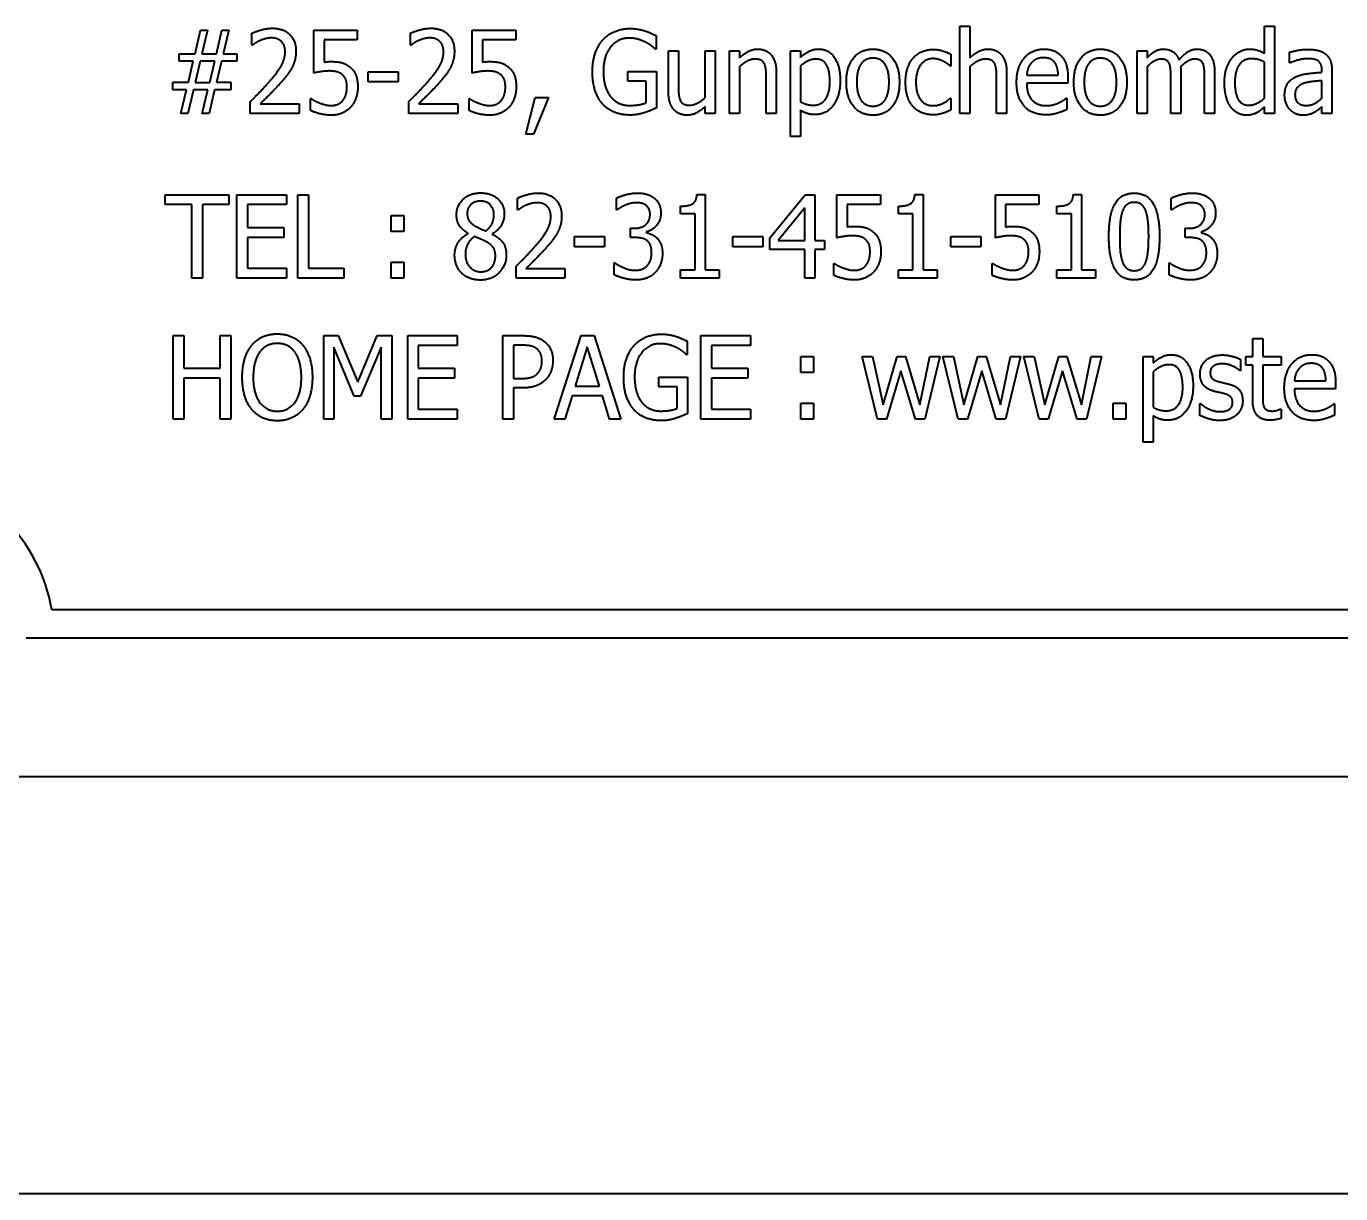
# Model space of a CAD drawing. Header units: millimetres. Extents: x 9486 to 14955, y -5687 to 1872.
# Drawn here: x 12510.2 to 12557.49, y -4830.32 to -4788.32 of the extents above; entities that cross this region are included whole.
import ezdxf

# ---------------------------------------------------------------- set-up
doc = ezdxf.new("R2010")
doc.units = ezdxf.units.MM
doc.layers.add('가시적인 것(ISO)', color=3, linetype='Continuous', lineweight=40)

# ---------------------------------------------------------------- blocks, each defined once
blk = doc.blocks.new('A$C74B527A4')
at = {"layer": '가시적인 것(ISO)'}
for p, q in [((-63.925, -514.692), (-63.726, -513.841)), ((-63.726, -513.841), (-63.478, -513.841)), ((-63.478, -513.841), (-63.68, -514.692)), ((-63.16, -514.692), (-62.96, -513.841)), ((-62.96, -513.841), (-62.712, -513.841)), ((-62.712, -513.841), (-62.912, -514.692)), ((-61.881, -514.386), (-61.881, -513.958)), ((-59.654, -515.388), (-59.654, -513.841)), ((-59.654, -513.841), (-58.091, -513.841)), ((-58.091, -513.841), (-58.091, -514.194)), ((-56.18, -514.386), (-56.18, -513.958)), ((-53.953, -515.388), (-53.953, -513.841)), ((-53.953, -513.841), (-52.39, -513.841)), ((-52.39, -513.841), (-52.39, -514.194)), ((-47.34, -514.046), (-47.34, -514.527)), ((-36.408, -513.708), (-36.048, -513.708)), ((-36.408, -516.841), (-36.408, -513.708)), ((-36.048, -513.708), (-36.048, -514.841)), ((-25.455, -514.68), (-25.455, -513.708)), ((-25.455, -513.708), (-25.096, -513.708)), ((-25.096, -513.708), (-25.096, -516.841)), ((-61.859, -514.386), (-61.881, -514.386)), ((-58.091, -514.194), (-59.287, -514.194)), ((-59.287, -514.194), (-59.287, -514.994)), ((-56.158, -514.386), (-56.18, -514.386)), ((-52.39, -514.194), (-53.586, -514.194)), ((-53.586, -514.194), (-53.586, -514.994)), ((-64.504, -514.965), (-64.504, -514.692)), ((-64.504, -514.692), (-63.925, -514.692)), ((-63.994, -514.965), (-64.504, -514.965)), ((-64.169, -515.721), (-63.994, -514.965)), ((-63.748, -514.96), (-63.928, -515.726)), ((-63.22, -514.96), (-63.748, -514.96)), ((-63.68, -514.692), (-63.16, -514.692)), ((-63.4, -515.726), (-63.22, -514.96)), ((-62.98, -514.965), (-63.155, -515.721)), ((-62.421, -514.965), (-62.98, -514.965)), ((-62.912, -514.692), (-62.421, -514.692)), ((-62.421, -514.692), (-62.421, -514.965)), ((-47.34, -514.527), (-47.372, -514.527)), ((-46.895, -516.051), (-46.895, -514.59)), ((-46.895, -514.59), (-46.536, -514.59)), ((-46.536, -514.59), (-46.536, -515.874)), ((-45.575, -516.273), (-45.575, -514.59)), ((-45.575, -514.59), (-45.216, -514.59)), ((-45.216, -514.59), (-45.216, -516.841)), ((-44.695, -514.59), (-44.335, -514.59)), ((-44.695, -516.841), (-44.695, -514.59)), ((-44.335, -514.59), (-44.335, -514.841)), ((-42.51, -517.67), (-42.51, -514.59)), ((-42.51, -514.59), (-42.15, -514.59)), ((-42.15, -514.59), (-42.15, -514.826)), ((-36.736, -514.712), (-36.736, -515.137)), ((-30.033, -516.841), (-30.033, -514.59)), ((-30.033, -514.59), (-29.673, -514.59)), ((-29.673, -514.59), (-29.673, -514.838)), ((-25.455, -516.294), (-25.455, -514.994)), ((-24.551, -515.025), (-24.551, -514.639)), ((-57.697, -515.711), (-57.697, -515.346)), ((-57.697, -515.346), (-56.618, -515.346)), ((-56.618, -515.346), (-56.618, -515.711)), ((-48.361, -515.682), (-48.361, -515.332)), ((-48.361, -515.332), (-47.328, -515.332)), ((-47.328, -515.332), (-47.328, -516.642)), ((-44.335, -515.159), (-44.335, -516.841)), ((-43.015, -515.38), (-43.015, -516.841)), ((-42.15, -515.142), (-42.15, -516.421)), ((-36.736, -515.137), (-36.758, -515.137)), ((-36.048, -515.159), (-36.048, -516.841)), ((-34.728, -515.38), (-34.728, -516.841)), ((-34.006, -515.465), (-32.873, -515.465)), ((-29.673, -515.159), (-29.673, -516.841)), ((-28.46, -515.358), (-28.46, -516.841)), ((-27.247, -515.358), (-27.247, -516.841)), ((-24.529, -515.025), (-24.551, -515.025)), ((-23.384, -515.361), (-23.384, -515.288)), ((-23.024, -515.303), (-23.024, -516.841)), ((-64.728, -515.993), (-64.728, -515.721)), ((-64.728, -515.721), (-64.169, -515.721)), ((-63.928, -515.726), (-63.4, -515.726)), ((-63.155, -515.721), (-62.644, -515.721)), ((-62.644, -515.721), (-62.644, -515.993)), ((-56.618, -515.711), (-57.697, -515.711)), ((-47.703, -515.682), (-48.361, -515.682)), ((-47.703, -516.457), (-47.703, -515.682)), ((-43.375, -516.841), (-43.375, -515.558)), ((-35.088, -516.841), (-35.088, -515.558)), ((-32.523, -515.755), (-34.006, -515.755)), ((-32.523, -515.548), (-32.523, -515.755)), ((-28.82, -516.841), (-28.82, -515.538)), ((-27.607, -516.841), (-27.607, -515.538)), ((-23.384, -516.287), (-23.384, -515.662)), ((-64.237, -515.993), (-64.728, -515.993)), ((-64.436, -516.841), (-64.237, -515.993)), ((-63.989, -515.993), (-64.188, -516.841)), ((-63.468, -515.993), (-63.989, -515.993)), ((-63.67, -516.841), (-63.468, -515.993)), ((-63.223, -515.993), (-63.422, -516.841)), ((-62.644, -515.993), (-63.223, -515.993)), ((-59.771, -516.734), (-59.771, -516.309)), ((-59.771, -516.309), (-59.744, -516.309)), ((-54.07, -516.734), (-54.07, -516.309)), ((-54.07, -516.309), (-54.043, -516.309)), ((-52.028, -517.588), (-51.692, -516.268)), ((-51.213, -516.268), (-51.748, -517.588)), ((-51.692, -516.268), (-51.213, -516.268)), ((-36.758, -516.29), (-36.736, -516.29)), ((-36.736, -516.29), (-36.736, -516.715)), ((-32.586, -516.29), (-32.564, -516.29)), ((-32.564, -516.29), (-32.564, -516.703)), ((-64.188, -516.841), (-64.436, -516.841)), ((-63.422, -516.841), (-63.67, -516.841)), ((-61.939, -516.841), (-61.939, -516.416)), ((-60.179, -516.841), (-61.939, -516.841)), ((-61.582, -516.494), (-60.179, -516.494)), ((-60.179, -516.494), (-60.179, -516.841)), ((-56.238, -516.841), (-56.238, -516.416)), ((-54.478, -516.841), (-56.238, -516.841)), ((-55.881, -516.494), (-54.478, -516.494)), ((-54.478, -516.494), (-54.478, -516.841)), ((-45.575, -516.841), (-45.575, -516.593)), ((-45.216, -516.841), (-45.575, -516.841)), ((-44.335, -516.841), (-44.695, -516.841)), ((-43.015, -516.841), (-43.375, -516.841)), ((-42.15, -516.727), (-42.15, -517.67)), ((-36.048, -516.841), (-36.408, -516.841)), ((-34.728, -516.841), (-35.088, -516.841)), ((-29.673, -516.841), (-30.033, -516.841)), ((-28.46, -516.841), (-28.82, -516.841)), ((-27.247, -516.841), (-27.607, -516.841)), ((-25.455, -516.841), (-25.455, -516.613)), ((-25.096, -516.841), (-25.455, -516.841)), ((-23.384, -516.841), (-23.384, -516.603)), ((-23.024, -516.841), (-23.384, -516.841)), ((-51.748, -517.588), (-52.028, -517.588)), ((-42.15, -517.67), (-42.51, -517.67)), ((-65.002, -520.123), (-65.002, -519.768)), ((-65.002, -519.768), (-62.707, -519.768)), ((-64.045, -520.123), (-65.002, -520.123)), ((-64.045, -522.768), (-64.045, -520.123)), ((-63.665, -520.123), (-63.665, -522.768)), ((-62.707, -520.123), (-63.665, -520.123)), ((-62.707, -519.768), (-62.707, -520.123)), ((-62.423, -522.768), (-62.423, -519.768)), ((-62.423, -519.768), (-60.641, -519.768)), ((-60.641, -520.123), (-62.044, -520.123)), ((-62.044, -520.123), (-62.044, -520.945)), ((-60.641, -519.768), (-60.641, -520.123)), ((-60.225, -522.768), (-60.225, -519.768)), ((-60.225, -519.768), (-59.846, -519.768)), ((-59.846, -519.768), (-59.846, -522.413)), ((-52.322, -520.313), (-52.322, -519.885)), ((-48.765, -520.315), (-48.765, -519.89)), ((-46.458, -520.451), (-46.458, -520.176)), ((-45.87, -519.758), (-45.573, -519.758)), ((-45.573, -519.758), (-45.573, -522.462)), ((-43.251, -521.314), (-41.977, -519.768)), ((-41.977, -519.768), (-41.625, -519.768)), ((-41.625, -519.768), (-41.625, -521.414)), ((-40.832, -521.314), (-40.832, -519.768)), ((-40.832, -519.768), (-39.269, -519.768)), ((-39.269, -520.121), (-40.465, -520.121)), ((-40.465, -520.121), (-40.465, -520.92)), ((-39.269, -519.768), (-39.269, -520.121)), ((-38.618, -520.451), (-38.618, -520.176)), ((-38.029, -519.758), (-37.733, -519.758)), ((-37.733, -519.758), (-37.733, -522.462)), ((-35.131, -521.314), (-35.131, -519.768)), ((-35.131, -519.768), (-33.568, -519.768)), ((-33.568, -520.121), (-34.764, -520.121)), ((-34.764, -520.121), (-34.764, -520.92)), ((-33.568, -519.768), (-33.568, -520.121)), ((-32.917, -520.451), (-32.917, -520.176)), ((-32.328, -519.758), (-32.032, -519.758)), ((-32.032, -519.758), (-32.032, -522.462)), ((-28.806, -520.315), (-28.806, -519.89)), ((-56.875, -521.091), (-56.875, -520.517)), ((-56.875, -520.517), (-56.418, -520.517)), ((-56.418, -520.517), (-56.418, -521.091)), ((-52.3, -520.313), (-52.322, -520.313)), ((-48.743, -520.315), (-48.765, -520.315)), ((-45.94, -520.451), (-46.458, -520.451)), ((-45.94, -522.462), (-45.94, -520.451)), ((-41.992, -520.242), (-42.952, -521.414)), ((-41.992, -521.414), (-41.992, -520.242)), ((-38.1, -520.451), (-38.618, -520.451)), ((-38.1, -522.462), (-38.1, -520.451)), ((-32.399, -520.451), (-32.917, -520.451)), ((-32.399, -522.462), (-32.399, -520.451)), ((-28.784, -520.315), (-28.806, -520.315)), ((-62.044, -520.945), (-60.736, -520.945)), ((-60.736, -520.945), (-60.736, -521.3)), ((-56.418, -521.091), (-56.875, -521.091)), ((-48.262, -521.307), (-48.262, -520.974)), ((-48.262, -520.974), (-48.135, -520.974)), ((-47.693, -521.1), (-47.693, -521.129)), ((-28.302, -521.307), (-28.302, -520.974)), ((-28.302, -520.974), (-28.176, -520.974)), ((-27.733, -521.1), (-27.733, -521.129)), ((-60.736, -521.3), (-62.044, -521.3)), ((-62.044, -521.3), (-62.044, -522.413)), ((-54.106, -521.166), (-54.106, -521.154)), ((-53.236, -521.171), (-53.236, -521.183)), ((-50.277, -521.638), (-50.277, -521.273)), ((-50.277, -521.273), (-49.198, -521.273)), ((-49.198, -521.273), (-49.198, -521.638)), ((-48.099, -521.307), (-48.262, -521.307)), ((-44.576, -521.638), (-44.576, -521.273)), ((-44.576, -521.273), (-43.497, -521.273)), ((-43.497, -521.273), (-43.497, -521.638)), ((-43.251, -521.737), (-43.251, -521.314)), ((-42.952, -521.414), (-41.992, -521.414)), ((-41.625, -521.414), (-41.287, -521.414)), ((-41.287, -521.414), (-41.287, -521.737)), ((-36.736, -521.638), (-36.736, -521.273)), ((-36.736, -521.273), (-35.656, -521.273)), ((-35.656, -521.273), (-35.656, -521.638)), ((-28.139, -521.307), (-28.302, -521.307)), ((-49.198, -521.638), (-50.277, -521.638)), ((-43.497, -521.638), (-44.576, -521.638)), ((-41.992, -521.737), (-43.251, -521.737)), ((-41.992, -522.768), (-41.992, -521.737)), ((-41.287, -521.737), (-41.625, -521.737)), ((-41.625, -521.737), (-41.625, -522.768)), ((-35.656, -521.638), (-36.736, -521.638)), ((-62.044, -522.413), (-60.641, -522.413)), ((-60.641, -522.413), (-60.641, -522.768)), ((-59.846, -522.413), (-58.575, -522.413)), ((-58.575, -522.413), (-58.575, -522.768)), ((-56.875, -522.768), (-56.875, -522.194)), ((-56.875, -522.194), (-56.418, -522.194)), ((-56.418, -522.194), (-56.418, -522.768)), ((-52.38, -522.768), (-52.38, -522.343)), ((-52.023, -522.42), (-50.62, -522.42)), ((-50.62, -522.42), (-50.62, -522.768)), ((-48.843, -522.221), (-48.816, -522.221)), ((-48.843, -522.647), (-48.843, -522.221)), ((-46.458, -522.768), (-46.458, -522.462)), ((-46.458, -522.462), (-45.94, -522.462)), ((-45.573, -522.462), (-45.067, -522.462)), ((-45.067, -522.462), (-45.067, -522.768)), ((-40.949, -522.661), (-40.949, -522.236)), ((-40.949, -522.236), (-40.922, -522.236)), ((-38.618, -522.768), (-38.618, -522.462)), ((-38.618, -522.462), (-38.1, -522.462)), ((-37.733, -522.462), (-37.227, -522.462)), ((-37.227, -522.462), (-37.227, -522.768)), ((-35.248, -522.661), (-35.248, -522.236)), ((-35.248, -522.236), (-35.221, -522.236)), ((-32.917, -522.768), (-32.917, -522.462)), ((-32.917, -522.462), (-32.399, -522.462)), ((-32.032, -522.462), (-31.526, -522.462)), ((-31.526, -522.462), (-31.526, -522.768)), ((-28.883, -522.221), (-28.857, -522.221)), ((-28.883, -522.647), (-28.883, -522.221)), ((-63.665, -522.768), (-64.045, -522.768)), ((-60.641, -522.768), (-62.423, -522.768)), ((-58.575, -522.768), (-60.225, -522.768)), ((-56.418, -522.768), (-56.875, -522.768)), ((-50.62, -522.768), (-52.38, -522.768)), ((-45.067, -522.768), (-46.458, -522.768)), ((-41.625, -522.768), (-41.992, -522.768)), ((-37.227, -522.768), (-38.618, -522.768)), ((-31.526, -522.768), (-32.917, -522.768)), ((-64.711, -527.834), (-64.711, -524.834)), ((-64.711, -524.834), (-64.331, -524.834)), ((-64.331, -524.834), (-64.331, -526.01)), ((-63.021, -526.01), (-63.021, -524.834)), ((-63.021, -524.834), (-62.642, -524.834)), ((-62.642, -524.834), (-62.642, -527.834)), ((-59.294, -527.834), (-59.294, -524.834)), ((-59.294, -524.834), (-58.776, -524.834)), ((-58.776, -524.834), (-58.066, -526.504)), ((-58.066, -526.504), (-57.381, -524.834)), ((-57.381, -524.834), (-56.853, -524.834)), ((-56.853, -524.834), (-56.853, -527.834)), ((-56.275, -527.834), (-56.275, -524.834)), ((-56.275, -524.834), (-54.493, -524.834)), ((-54.493, -524.834), (-54.493, -525.189)), ((-52.852, -527.834), (-52.852, -524.834)), ((-52.852, -524.834), (-52.137, -524.834)), ((-51.002, -527.834), (-50.041, -524.834)), ((-50.041, -524.834), (-49.572, -524.834)), ((-49.572, -524.834), (-48.612, -527.834)), ((-45.729, -527.834), (-45.729, -524.834)), ((-45.729, -524.834), (-43.947, -524.834)), ((-43.947, -524.834), (-43.947, -525.189)), ((-58.203, -527.007), (-58.939, -525.249)), ((-58.939, -525.249), (-58.939, -527.834)), ((-57.233, -525.249), (-57.974, -527.007)), ((-57.233, -527.834), (-57.233, -525.249)), ((-54.493, -525.189), (-55.895, -525.189)), ((-55.895, -525.189), (-55.895, -526.01)), ((-52.159, -525.179), (-52.472, -525.179)), ((-52.472, -525.179), (-52.472, -526.375)), ((-49.818, -525.242), (-50.255, -526.655)), ((-49.378, -526.655), (-49.818, -525.242)), ((-46.217, -525.038), (-46.217, -525.519)), ((-43.947, -525.189), (-45.349, -525.189)), ((-45.349, -525.189), (-45.349, -526.01)), ((-25.876, -525.582), (-25.876, -524.936)), ((-25.876, -524.936), (-25.516, -524.936)), ((-25.516, -524.936), (-25.516, -525.582)), ((-46.217, -525.519), (-46.249, -525.519)), ((-42.13, -526.156), (-42.13, -525.582)), ((-42.13, -525.582), (-41.673, -525.582)), ((-41.673, -525.582), (-41.673, -526.156)), ((-39.378, -527.834), (-39.925, -525.582)), ((-39.925, -525.582), (-39.551, -525.582)), ((-39.551, -525.582), (-39.174, -527.326)), ((-39.174, -527.326), (-38.669, -525.582)), ((-38.669, -525.582), (-38.372, -525.582)), ((-38.372, -525.582), (-37.852, -527.326)), ((-37.852, -527.326), (-37.497, -525.582)), ((-37.135, -525.582), (-37.677, -527.834)), ((-37.497, -525.582), (-37.135, -525.582)), ((-36.471, -527.834), (-37.018, -525.582)), ((-37.018, -525.582), (-36.643, -525.582)), ((-36.643, -525.582), (-36.267, -527.326)), ((-36.267, -527.326), (-35.761, -525.582)), ((-35.761, -525.582), (-35.464, -525.582)), ((-35.464, -525.582), (-34.944, -527.326)), ((-34.944, -527.326), (-34.589, -525.582)), ((-34.227, -525.582), (-34.769, -527.834)), ((-34.589, -525.582), (-34.227, -525.582)), ((-33.563, -527.834), (-34.11, -525.582)), ((-34.11, -525.582), (-33.736, -525.582)), ((-33.736, -525.582), (-33.359, -527.326)), ((-33.359, -527.326), (-32.853, -525.582)), ((-32.853, -525.582), (-32.557, -525.582)), ((-32.557, -525.582), (-32.036, -527.326)), ((-32.036, -527.326), (-31.682, -525.582)), ((-31.319, -525.582), (-31.861, -527.834)), ((-31.682, -525.582), (-31.319, -525.582)), ((-29.814, -525.582), (-29.455, -525.582)), ((-29.814, -528.663), (-29.814, -525.582)), ((-29.455, -525.582), (-29.455, -525.818)), ((-26.314, -525.692), (-26.314, -526.098)), ((-26.119, -525.896), (-26.119, -525.582)), ((-26.119, -525.582), (-25.876, -525.582)), ((-25.516, -525.582), (-24.855, -525.582)), ((-24.855, -525.582), (-24.855, -525.896)), ((-64.331, -526.01), (-63.021, -526.01)), ((-55.895, -526.01), (-54.588, -526.01)), ((-54.588, -526.01), (-54.588, -526.365)), ((-47.238, -526.674), (-47.238, -526.324)), ((-47.238, -526.324), (-46.205, -526.324)), ((-46.205, -526.324), (-46.205, -527.634)), ((-45.349, -526.01), (-44.041, -526.01)), ((-44.041, -526.01), (-44.041, -526.365)), ((-41.673, -526.156), (-42.13, -526.156)), ((-38.53, -526.098), (-39.048, -527.834)), ((-38.007, -527.834), (-38.53, -526.098)), ((-35.622, -526.098), (-36.14, -527.834)), ((-35.1, -527.834), (-35.622, -526.098)), ((-32.715, -526.098), (-33.233, -527.834)), ((-32.192, -527.834), (-32.715, -526.098)), ((-29.455, -526.134), (-29.455, -527.413)), ((-26.314, -526.098), (-26.333, -526.098)), ((-25.876, -525.896), (-26.119, -525.896)), ((-25.876, -527.143), (-25.876, -525.896)), ((-25.516, -525.896), (-25.516, -526.968)), ((-24.855, -525.896), (-25.516, -525.896)), ((-63.021, -526.365), (-64.331, -526.365)), ((-64.331, -526.365), (-64.331, -527.834)), ((-63.021, -527.834), (-63.021, -526.365)), ((-55.895, -526.365), (-55.895, -527.479)), ((-54.588, -526.365), (-55.895, -526.365)), ((-52.472, -526.375), (-52.215, -526.375)), ((-52.152, -526.715), (-52.472, -526.715)), ((-52.472, -526.715), (-52.472, -527.834)), ((-50.255, -526.655), (-49.378, -526.655)), ((-46.579, -526.674), (-47.238, -526.674)), ((-46.579, -527.45), (-46.579, -526.674)), ((-45.349, -526.365), (-45.349, -527.479)), ((-44.041, -526.365), (-45.349, -526.365)), ((-24.374, -526.458), (-23.241, -526.458)), ((-22.891, -526.747), (-24.374, -526.747)), ((-22.891, -526.54), (-22.891, -526.747)), ((-57.974, -527.007), (-58.203, -527.007)), ((-50.36, -526.995), (-50.618, -527.834)), ((-49.271, -526.995), (-50.36, -526.995)), ((-49.013, -527.834), (-49.271, -526.995)), ((-42.13, -527.834), (-42.13, -527.26)), ((-42.13, -527.26), (-41.673, -527.26)), ((-41.673, -527.26), (-41.673, -527.834)), ((-30.896, -527.834), (-30.896, -527.26)), ((-30.896, -527.26), (-30.439, -527.26)), ((-30.439, -527.26), (-30.439, -527.834)), ((-27.78, -527.698), (-27.78, -527.272)), ((-27.78, -527.272), (-27.76, -527.272)), ((-22.954, -527.282), (-22.932, -527.282)), ((-22.932, -527.282), (-22.932, -527.695)), ((-55.895, -527.479), (-54.493, -527.479)), ((-54.493, -527.479), (-54.493, -527.834)), ((-45.349, -527.479), (-43.947, -527.479)), ((-43.947, -527.479), (-43.947, -527.834)), ((-29.455, -527.719), (-29.455, -528.663)), ((-24.877, -527.474), (-24.855, -527.474)), ((-24.855, -527.474), (-24.855, -527.814)), ((-64.331, -527.834), (-64.711, -527.834)), ((-62.642, -527.834), (-63.021, -527.834)), ((-58.939, -527.834), (-59.294, -527.834)), ((-56.853, -527.834), (-57.233, -527.834)), ((-54.493, -527.834), (-56.275, -527.834)), ((-52.472, -527.834), (-52.852, -527.834)), ((-50.618, -527.834), (-51.002, -527.834)), ((-48.612, -527.834), (-49.013, -527.834)), ((-43.947, -527.834), (-45.729, -527.834)), ((-41.673, -527.834), (-42.13, -527.834)), ((-39.048, -527.834), (-39.378, -527.834)), ((-37.677, -527.834), (-38.007, -527.834)), ((-36.14, -527.834), (-36.471, -527.834)), ((-34.769, -527.834), (-35.1, -527.834)), ((-33.233, -527.834), (-33.563, -527.834)), ((-31.861, -527.834), (-32.192, -527.834)), ((-30.439, -527.834), (-30.896, -527.834)), ((-29.455, -528.663), (-29.814, -528.663)), ((69.084, -534.7), (-69.084, -534.7)), ((-70, -535.7), (70, -535.7)), ((80, -540.7), (-80, -540.7)), ((200, -555.7), (-200, -555.7))]:
    blk.add_line(p, q, dxfattribs=at)
blk.add_arc((-75, -535.7), 6, 9.5941, 80.4059, dxfattribs=at)
for points in [[(-61.881, -513.958), (-61.762, -513.897), (-61.339, -513.778), (-61.149, -513.778)], [(-61.149, -513.778), (-60.75, -513.778), (-60.298, -514.223), (-60.298, -514.602)], [(-56.18, -513.958), (-56.061, -513.897), (-55.638, -513.778), (-55.448, -513.778)], [(-55.448, -513.778), (-55.049, -513.778), (-54.597, -514.223), (-54.597, -514.602)], [(-49.259, -514.199), (-49.083, -514.002), (-48.575, -513.788), (-48.271, -513.788)], [(-48.271, -513.788), (-48.128, -513.788), (-47.865, -513.832), (-47.744, -513.871)], [(-47.744, -513.871), (-47.649, -513.9), (-47.413, -514.007), (-47.34, -514.046)], [(-61.584, -514.221), (-61.665, -514.255), (-61.813, -514.352), (-61.859, -514.386)], [(-61.176, -514.126), (-61.278, -514.126), (-61.487, -514.179), (-61.584, -514.221)], [(-60.828, -514.247), (-60.894, -514.187), (-61.071, -514.126), (-61.176, -514.126)], [(-60.687, -514.624), (-60.687, -514.498), (-60.763, -514.308), (-60.828, -514.247)], [(-55.883, -514.221), (-55.964, -514.255), (-56.112, -514.352), (-56.158, -514.386)], [(-55.475, -514.126), (-55.577, -514.126), (-55.786, -514.179), (-55.883, -514.221)], [(-55.127, -514.247), (-55.193, -514.187), (-55.37, -514.126), (-55.475, -514.126)], [(-54.986, -514.624), (-54.986, -514.498), (-55.062, -514.308), (-55.127, -514.247)], [(-49.63, -515.339), (-49.63, -514.977), (-49.438, -514.403), (-49.259, -514.199)], [(-48.318, -514.133), (-48.729, -514.133), (-49.237, -514.785), (-49.237, -515.327)], [(-47.732, -514.274), (-47.848, -514.213), (-48.145, -514.133), (-48.318, -514.133)], [(-47.372, -514.527), (-47.442, -514.461), (-47.596, -514.342), (-47.732, -514.274)], [(-61.251, -515.694), (-60.925, -515.317), (-60.687, -514.865), (-60.687, -514.624)], [(-60.298, -514.602), (-60.298, -514.78), (-60.376, -515.076), (-60.447, -515.203)], [(-59.287, -514.994), (-59.219, -514.984), (-59.083, -514.977), (-59.029, -514.977)], [(-59.029, -514.977), (-58.81, -514.977), (-58.506, -515.052), (-58.368, -515.164)], [(-55.55, -515.694), (-55.224, -515.317), (-54.986, -514.865), (-54.986, -514.624)], [(-54.597, -514.602), (-54.597, -514.78), (-54.675, -515.076), (-54.746, -515.203)], [(-53.586, -514.994), (-53.518, -514.984), (-53.382, -514.977), (-53.328, -514.977)], [(-53.328, -514.977), (-53.109, -514.977), (-52.806, -515.052), (-52.667, -515.164)], [(-44.335, -514.841), (-44.175, -514.687), (-43.861, -514.527), (-43.686, -514.527)], [(-43.781, -514.887), (-43.915, -514.887), (-44.199, -515.038), (-44.335, -515.159)], [(-43.443, -515.055), (-43.487, -514.969), (-43.645, -514.887), (-43.781, -514.887)], [(-43.686, -514.527), (-43.37, -514.527), (-43.015, -514.965), (-43.015, -515.38)], [(-42.15, -514.826), (-42.016, -514.697), (-41.688, -514.527), (-41.496, -514.527)], [(-41.583, -514.887), (-41.737, -514.887), (-42.021, -515.03), (-42.15, -515.142)], [(-41.088, -515.699), (-41.088, -515.312), (-41.321, -514.887), (-41.583, -514.887)], [(-41.496, -514.527), (-41.126, -514.527), (-40.716, -515.14), (-40.716, -515.655)], [(-40.494, -515.716), (-40.494, -515.152), (-39.969, -514.527), (-39.539, -514.527)], [(-39.539, -514.853), (-39.818, -514.853), (-40.122, -515.278), (-40.122, -515.716)], [(-39.539, -514.527), (-39.106, -514.527), (-38.586, -515.149), (-38.586, -515.716)], [(-38.958, -515.716), (-38.958, -515.278), (-39.259, -514.853), (-39.539, -514.853)], [(-38.365, -515.721), (-38.365, -515.424), (-38.214, -514.991), (-38.088, -514.845)], [(-38.088, -514.845), (-37.961, -514.697), (-37.584, -514.539), (-37.368, -514.539)], [(-37.373, -514.87), (-37.652, -514.87), (-37.993, -515.315), (-37.993, -515.721)], [(-37.003, -514.969), (-37.076, -514.931), (-37.28, -514.87), (-37.373, -514.87)], [(-37.368, -514.539), (-37.19, -514.539), (-36.865, -514.644), (-36.736, -514.712)], [(-36.758, -515.137), (-36.794, -515.103), (-36.916, -515.016), (-37.003, -514.969)], [(-36.048, -514.841), (-35.887, -514.687), (-35.574, -514.527), (-35.399, -514.527)], [(-35.494, -514.887), (-35.627, -514.887), (-35.912, -515.038), (-36.048, -515.159)], [(-35.156, -515.055), (-35.199, -514.969), (-35.357, -514.887), (-35.494, -514.887)], [(-35.399, -514.527), (-35.083, -514.527), (-34.728, -514.965), (-34.728, -515.38)], [(-34.37, -515.728), (-34.37, -515.179), (-33.823, -514.527), (-33.381, -514.527)], [(-33.403, -514.838), (-33.546, -514.838), (-33.748, -514.928), (-33.828, -515.016)], [(-32.994, -515.013), (-33.058, -514.928), (-33.257, -514.838), (-33.403, -514.838)], [(-33.381, -514.527), (-33.182, -514.527), (-32.875, -514.649), (-32.761, -514.777)], [(-32.761, -514.777), (-32.644, -514.906), (-32.523, -515.278), (-32.523, -515.548)], [(-32.311, -515.716), (-32.311, -515.152), (-31.786, -514.527), (-31.356, -514.527)], [(-31.356, -514.853), (-31.635, -514.853), (-31.939, -515.278), (-31.939, -515.716)], [(-31.356, -514.527), (-30.923, -514.527), (-30.403, -515.149), (-30.403, -515.716)], [(-30.775, -515.716), (-30.775, -515.278), (-31.076, -514.853), (-31.356, -514.853)], [(-29.673, -514.838), (-29.532, -514.69), (-29.255, -514.527), (-29.088, -514.527)], [(-29.18, -514.887), (-29.297, -514.887), (-29.552, -515.04), (-29.673, -515.159)], [(-28.878, -515.045), (-28.917, -514.965), (-29.058, -514.887), (-29.18, -514.887)], [(-29.088, -514.527), (-28.898, -514.527), (-28.606, -514.709), (-28.528, -514.916)], [(-28.528, -514.916), (-28.365, -514.724), (-28.057, -514.527), (-27.874, -514.527)], [(-27.967, -514.887), (-28.079, -514.887), (-28.331, -515.03), (-28.468, -515.166)], [(-27.665, -515.045), (-27.704, -514.965), (-27.845, -514.887), (-27.967, -514.887)], [(-27.874, -514.527), (-27.736, -514.527), (-27.512, -514.617), (-27.427, -514.719)], [(-27.427, -514.719), (-27.342, -514.821), (-27.247, -515.127), (-27.247, -515.358)], [(-26.89, -515.733), (-26.89, -515.436), (-26.744, -515.003), (-26.615, -514.841)], [(-26.615, -514.841), (-26.498, -514.695), (-26.168, -514.527), (-25.985, -514.527)], [(-25.927, -514.875), (-26.204, -514.875), (-26.518, -515.312), (-26.518, -515.726)], [(-25.985, -514.527), (-25.825, -514.527), (-25.587, -514.602), (-25.455, -514.68)], [(-25.455, -514.994), (-25.589, -514.926), (-25.803, -514.875), (-25.927, -514.875)], [(-24.551, -514.639), (-24.451, -514.61), (-24.079, -514.537), (-23.9, -514.537)], [(-23.902, -514.872), (-24.026, -514.872), (-24.361, -514.95), (-24.529, -515.025)], [(-23.53, -514.948), (-23.598, -514.901), (-23.797, -514.872), (-23.902, -514.872)], [(-23.9, -514.537), (-23.678, -514.537), (-23.377, -514.61), (-23.255, -514.704)], [(-23.384, -515.288), (-23.384, -515.157), (-23.459, -514.994), (-23.53, -514.948)], [(-23.255, -514.704), (-23.139, -514.797), (-23.024, -515.091), (-23.024, -515.303)], [(-60.447, -515.203), (-60.517, -515.334), (-60.716, -515.592), (-60.826, -515.716)], [(-59.092, -515.315), (-59.246, -515.315), (-59.559, -515.366), (-59.654, -515.388)], [(-58.623, -515.453), (-58.706, -515.378), (-58.944, -515.315), (-59.092, -515.315)], [(-58.463, -515.886), (-58.463, -515.726), (-58.545, -515.521), (-58.623, -515.453)], [(-58.368, -515.164), (-58.224, -515.276), (-58.074, -515.616), (-58.074, -515.888)], [(-54.746, -515.203), (-54.816, -515.334), (-55.015, -515.592), (-55.125, -515.716)], [(-53.391, -515.315), (-53.545, -515.315), (-53.858, -515.366), (-53.953, -515.388)], [(-52.922, -515.453), (-53.005, -515.378), (-53.243, -515.315), (-53.391, -515.315)], [(-52.762, -515.886), (-52.762, -515.726), (-52.844, -515.521), (-52.922, -515.453)], [(-52.667, -515.164), (-52.524, -515.276), (-52.373, -515.616), (-52.373, -515.888)], [(-49.259, -516.508), (-49.438, -516.309), (-49.63, -515.721), (-49.63, -515.339)], [(-49.237, -515.327), (-49.237, -515.628), (-49.103, -516.08), (-48.976, -516.236)], [(-43.375, -515.558), (-43.375, -515.402), (-43.404, -515.135), (-43.443, -515.055)], [(-35.088, -515.558), (-35.088, -515.402), (-35.117, -515.135), (-35.156, -515.055)], [(-33.828, -515.016), (-33.911, -515.106), (-33.994, -515.322), (-34.006, -515.465)], [(-32.873, -515.465), (-32.878, -515.312), (-32.938, -515.089), (-32.994, -515.013)], [(-28.82, -515.538), (-28.82, -515.383), (-28.842, -515.118), (-28.878, -515.045)], [(-28.468, -515.166), (-28.465, -515.2), (-28.46, -515.295), (-28.46, -515.358)], [(-27.607, -515.538), (-27.607, -515.383), (-27.629, -515.118), (-27.665, -515.045)], [(-24.337, -515.531), (-24.157, -515.444), (-23.666, -515.378), (-23.384, -515.361)], [(-61.939, -516.416), (-61.75, -516.229), (-61.412, -515.881), (-61.251, -515.694)], [(-60.826, -515.716), (-61.006, -515.922), (-61.448, -516.365), (-61.582, -516.494)], [(-58.609, -516.375), (-58.538, -516.285), (-58.463, -516.046), (-58.463, -515.886)], [(-58.074, -515.888), (-58.074, -516.105), (-58.205, -516.474), (-58.324, -516.61)], [(-56.238, -516.416), (-56.049, -516.229), (-55.711, -515.881), (-55.55, -515.694)], [(-55.125, -515.716), (-55.305, -515.922), (-55.747, -516.365), (-55.881, -516.494)], [(-52.908, -516.375), (-52.837, -516.285), (-52.762, -516.046), (-52.762, -515.886)], [(-52.373, -515.888), (-52.373, -516.105), (-52.504, -516.474), (-52.623, -516.61)], [(-46.536, -515.874), (-46.536, -516.054), (-46.511, -516.29), (-46.468, -516.377)], [(-41.678, -516.545), (-41.399, -516.545), (-41.088, -516.112), (-41.088, -515.699)], [(-40.716, -515.655), (-40.716, -516.219), (-41.226, -516.885), (-41.618, -516.885)], [(-39.539, -516.905), (-39.984, -516.905), (-40.494, -516.265), (-40.494, -515.716)], [(-40.122, -515.716), (-40.122, -516.141), (-39.818, -516.579), (-39.539, -516.579)], [(-38.586, -515.716), (-38.586, -516.285), (-39.106, -516.905), (-39.539, -516.905)], [(-39.539, -516.579), (-39.262, -516.579), (-38.958, -516.149), (-38.958, -515.716)], [(-38.088, -516.603), (-38.219, -516.46), (-38.365, -516.017), (-38.365, -515.721)], [(-37.993, -515.721), (-37.993, -516.117), (-37.665, -516.562), (-37.373, -516.562)], [(-33.296, -516.892), (-33.806, -516.892), (-34.37, -516.287), (-34.37, -515.728)], [(-34.006, -515.755), (-34.006, -516.146), (-33.631, -516.562), (-33.298, -516.562)], [(-31.356, -516.905), (-31.801, -516.905), (-32.311, -516.265), (-32.311, -515.716)], [(-31.939, -515.716), (-31.939, -516.141), (-31.635, -516.579), (-31.356, -516.579)], [(-30.403, -515.716), (-30.403, -516.285), (-30.923, -516.905), (-31.356, -516.905)], [(-31.356, -516.579), (-31.079, -516.579), (-30.775, -516.149), (-30.775, -515.716)], [(-26.669, -516.603), (-26.776, -516.455), (-26.89, -516.017), (-26.89, -515.733)], [(-26.518, -515.726), (-26.518, -516.124), (-26.277, -516.545), (-26.01, -516.545)], [(-24.726, -516.19), (-24.726, -515.956), (-24.539, -515.626), (-24.337, -515.531)], [(-24.023, -515.755), (-24.167, -515.801), (-24.354, -515.993), (-24.354, -516.163)], [(-23.384, -515.662), (-23.513, -515.674), (-23.904, -515.716), (-24.023, -515.755)], [(-59.744, -516.309), (-59.7, -516.343), (-59.535, -516.431), (-59.435, -516.469)], [(-59.019, -516.557), (-58.905, -516.557), (-58.686, -516.469), (-58.609, -516.375)], [(-54.043, -516.309), (-53.999, -516.343), (-53.834, -516.431), (-53.734, -516.469)], [(-53.318, -516.557), (-53.204, -516.557), (-52.985, -516.469), (-52.908, -516.375)], [(-48.976, -516.236), (-48.853, -516.392), (-48.507, -516.555), (-48.291, -516.555)], [(-46.703, -516.703), (-46.793, -516.598), (-46.895, -516.28), (-46.895, -516.051)], [(-46.468, -516.377), (-46.424, -516.465), (-46.271, -516.545), (-46.13, -516.545)], [(-46.13, -516.545), (-45.998, -516.545), (-45.699, -516.387), (-45.575, -516.273)], [(-37.373, -516.562), (-37.198, -516.562), (-36.879, -516.409), (-36.758, -516.29)], [(-32.861, -516.462), (-32.763, -516.414), (-32.63, -516.328), (-32.586, -516.29)], [(-26.01, -516.545), (-25.869, -516.545), (-25.582, -516.409), (-25.455, -516.294)], [(-24.536, -516.705), (-24.624, -516.613), (-24.726, -516.341), (-24.726, -516.19)], [(-24.354, -516.163), (-24.354, -516.358), (-24.147, -516.555), (-23.948, -516.555)], [(-23.948, -516.555), (-23.78, -516.555), (-23.503, -516.401), (-23.384, -516.287)], [(-59.024, -516.905), (-59.229, -516.905), (-59.625, -516.81), (-59.771, -516.734)], [(-59.435, -516.469), (-59.323, -516.511), (-59.136, -516.557), (-59.019, -516.557)], [(-58.324, -516.61), (-58.446, -516.747), (-58.803, -516.905), (-59.024, -516.905)], [(-53.323, -516.905), (-53.528, -516.905), (-53.924, -516.81), (-54.07, -516.734)], [(-53.734, -516.469), (-53.622, -516.511), (-53.435, -516.557), (-53.318, -516.557)], [(-52.623, -516.61), (-52.745, -516.747), (-53.102, -516.905), (-53.323, -516.905)], [(-48.276, -516.9), (-48.578, -516.9), (-49.079, -516.705), (-49.259, -516.508)], [(-48.291, -516.555), (-48.13, -516.555), (-47.812, -516.506), (-47.703, -516.457)], [(-47.749, -516.812), (-47.89, -516.856), (-48.116, -516.9), (-48.276, -516.9)], [(-47.328, -516.642), (-47.401, -516.676), (-47.644, -516.781), (-47.749, -516.812)], [(-46.224, -516.905), (-46.363, -516.905), (-46.611, -516.807), (-46.703, -516.703)], [(-45.575, -516.593), (-45.741, -516.747), (-46.04, -516.905), (-46.224, -516.905)], [(-42.15, -516.421), (-42.009, -516.491), (-41.807, -516.545), (-41.678, -516.545)], [(-41.618, -516.885), (-41.776, -516.885), (-42.021, -516.807), (-42.15, -516.727)], [(-37.368, -516.892), (-37.587, -516.892), (-37.956, -516.749), (-38.088, -516.603)], [(-37.015, -516.834), (-37.108, -516.863), (-37.254, -516.892), (-37.368, -516.892)], [(-36.736, -516.715), (-36.789, -516.742), (-36.95, -516.817), (-37.015, -516.834)], [(-33.298, -516.562), (-33.182, -516.562), (-32.953, -516.506), (-32.861, -516.462)], [(-32.89, -516.829), (-32.994, -516.861), (-33.165, -516.892), (-33.296, -516.892)], [(-32.564, -516.703), (-32.627, -516.73), (-32.814, -516.807), (-32.89, -516.829)], [(-26.095, -516.905), (-26.27, -516.905), (-26.566, -516.751), (-26.669, -516.603)], [(-25.745, -516.824), (-25.82, -516.863), (-25.985, -516.905), (-26.095, -516.905)], [(-25.455, -516.613), (-25.541, -516.686), (-25.662, -516.783), (-25.745, -516.824)], [(-24.077, -516.905), (-24.211, -516.905), (-24.447, -516.8), (-24.536, -516.705)], [(-23.644, -516.795), (-23.739, -516.849), (-23.917, -516.905), (-24.077, -516.905)], [(-23.384, -516.603), (-23.428, -516.637), (-23.576, -516.759), (-23.644, -516.795)], [(-54.519, -520.49), (-54.519, -520.152), (-54.033, -519.7), (-53.659, -519.7)], [(-53.659, -519.7), (-53.27, -519.7), (-52.801, -520.128), (-52.801, -520.463)], [(-52.322, -519.885), (-52.203, -519.824), (-51.78, -519.705), (-51.59, -519.705)], [(-51.59, -519.705), (-51.191, -519.705), (-50.739, -520.15), (-50.739, -520.529)], [(-48.765, -519.89), (-48.641, -519.819), (-48.213, -519.705), (-48.021, -519.705)], [(-48.021, -519.705), (-47.827, -519.705), (-47.54, -519.788), (-47.423, -519.875)], [(-31.049, -521.271), (-31.049, -520.459), (-30.605, -519.707), (-30.138, -519.707)], [(-30.138, -519.707), (-29.669, -519.707), (-29.229, -520.485), (-29.229, -521.268)], [(-28.806, -519.89), (-28.682, -519.819), (-28.254, -519.705), (-28.062, -519.705)], [(-28.062, -519.705), (-27.867, -519.705), (-27.58, -519.788), (-27.464, -519.875)], [(-53.661, -519.997), (-53.87, -519.997), (-54.138, -520.237), (-54.138, -520.444)], [(-53.175, -520.468), (-53.175, -520.266), (-53.433, -519.997), (-53.661, -519.997)], [(-52.025, -520.147), (-52.105, -520.181), (-52.254, -520.279), (-52.3, -520.313)], [(-51.617, -520.053), (-51.719, -520.053), (-51.928, -520.106), (-52.025, -520.147)], [(-51.269, -520.174), (-51.335, -520.113), (-51.512, -520.053), (-51.617, -520.053)], [(-51.128, -520.551), (-51.128, -520.424), (-51.203, -520.235), (-51.269, -520.174)], [(-48.461, -520.147), (-48.553, -520.189), (-48.69, -520.276), (-48.743, -520.315)], [(-48.053, -520.053), (-48.157, -520.053), (-48.361, -520.106), (-48.461, -520.147)], [(-47.705, -520.145), (-47.778, -520.094), (-47.953, -520.053), (-48.053, -520.053)], [(-47.557, -520.471), (-47.557, -520.356), (-47.642, -520.194), (-47.705, -520.145)], [(-47.423, -519.875), (-47.297, -519.97), (-47.168, -520.245), (-47.168, -520.429)], [(-46.458, -520.176), (-46.164, -520.176), (-45.887, -520.001), (-45.87, -519.758)], [(-38.618, -520.176), (-38.323, -520.176), (-38.046, -520.001), (-38.029, -519.758)], [(-32.917, -520.176), (-32.622, -520.176), (-32.345, -520.001), (-32.328, -519.758)], [(-30.138, -520.04), (-30.298, -520.04), (-30.502, -520.198), (-30.561, -520.356)], [(-29.72, -520.352), (-29.778, -520.198), (-29.977, -520.04), (-30.138, -520.04)], [(-28.502, -520.147), (-28.594, -520.189), (-28.73, -520.276), (-28.784, -520.315)], [(-28.093, -520.053), (-28.198, -520.053), (-28.402, -520.106), (-28.502, -520.147)], [(-27.746, -520.145), (-27.818, -520.094), (-27.994, -520.053), (-28.093, -520.053)], [(-27.597, -520.471), (-27.597, -520.356), (-27.682, -520.194), (-27.746, -520.145)], [(-27.464, -519.875), (-27.337, -519.97), (-27.208, -520.245), (-27.208, -520.429)], [(-54.106, -521.154), (-54.315, -521.025), (-54.519, -520.719), (-54.519, -520.49)], [(-54.138, -520.444), (-54.138, -520.592), (-54.002, -520.799), (-53.865, -520.882)], [(-53.462, -521.069), (-53.294, -520.935), (-53.175, -520.651), (-53.175, -520.468)], [(-52.801, -520.463), (-52.801, -520.665), (-53.024, -521.059), (-53.236, -521.171)], [(-51.692, -521.621), (-51.366, -521.244), (-51.128, -520.792), (-51.128, -520.551)], [(-50.739, -520.529), (-50.739, -520.706), (-50.817, -521.003), (-50.887, -521.129)], [(-48.135, -520.974), (-47.878, -520.974), (-47.557, -520.716), (-47.557, -520.471)], [(-47.168, -520.429), (-47.168, -520.677), (-47.476, -521.052), (-47.693, -521.1)], [(-30.561, -520.356), (-30.619, -520.51), (-30.66, -520.976), (-30.66, -521.271)], [(-29.618, -521.268), (-29.618, -520.959), (-29.664, -520.505), (-29.72, -520.352)], [(-28.176, -520.974), (-27.918, -520.974), (-27.597, -520.716), (-27.597, -520.471)], [(-27.208, -520.429), (-27.208, -520.677), (-27.517, -521.052), (-27.733, -521.1)], [(-53.865, -520.882), (-53.807, -520.916), (-53.562, -521.035), (-53.462, -521.069)], [(-50.887, -521.129), (-50.958, -521.261), (-51.157, -521.518), (-51.267, -521.642)], [(-47.693, -521.129), (-47.603, -521.149), (-47.399, -521.236), (-47.311, -521.324)], [(-40.465, -520.92), (-40.397, -520.911), (-40.261, -520.903), (-40.207, -520.903)], [(-40.207, -520.903), (-39.989, -520.903), (-39.685, -520.979), (-39.546, -521.091)], [(-39.546, -521.091), (-39.403, -521.202), (-39.252, -521.543), (-39.252, -521.815)], [(-34.764, -520.92), (-34.696, -520.911), (-34.56, -520.903), (-34.506, -520.903)], [(-34.506, -520.903), (-34.288, -520.903), (-33.984, -520.979), (-33.845, -521.091)], [(-33.845, -521.091), (-33.702, -521.202), (-33.551, -521.543), (-33.551, -521.815)], [(-27.733, -521.129), (-27.643, -521.149), (-27.439, -521.236), (-27.352, -521.324)], [(-54.588, -521.939), (-54.588, -521.696), (-54.34, -521.288), (-54.106, -521.166)], [(-53.875, -521.268), (-54.036, -521.377), (-54.203, -521.703), (-54.203, -521.91)], [(-53.457, -521.455), (-53.523, -521.416), (-53.739, -521.326), (-53.875, -521.268)], [(-53.122, -521.971), (-53.122, -521.786), (-53.26, -521.567), (-53.457, -521.455)], [(-53.236, -521.183), (-52.988, -521.305), (-52.73, -521.655), (-52.73, -521.932)], [(-47.671, -521.414), (-47.751, -521.353), (-47.97, -521.307), (-48.099, -521.307)], [(-47.501, -521.849), (-47.501, -521.686), (-47.591, -521.475), (-47.671, -521.414)], [(-47.311, -521.324), (-47.224, -521.409), (-47.112, -521.681), (-47.112, -521.878)], [(-40.271, -521.241), (-40.424, -521.241), (-40.737, -521.292), (-40.832, -521.314)], [(-39.801, -521.38), (-39.884, -521.305), (-40.122, -521.241), (-40.271, -521.241)], [(-39.641, -521.813), (-39.641, -521.652), (-39.724, -521.448), (-39.801, -521.38)], [(-34.57, -521.241), (-34.723, -521.241), (-35.036, -521.292), (-35.131, -521.314)], [(-34.1, -521.38), (-34.183, -521.305), (-34.421, -521.241), (-34.57, -521.241)], [(-33.94, -521.813), (-33.94, -521.652), (-34.023, -521.448), (-34.1, -521.38)], [(-30.138, -522.831), (-30.609, -522.831), (-31.049, -522.061), (-31.049, -521.271)], [(-30.66, -521.271), (-30.66, -521.587), (-30.624, -522.01), (-30.563, -522.175)], [(-29.229, -521.268), (-29.229, -522.075), (-29.673, -522.831), (-30.138, -522.831)], [(-29.72, -522.182), (-29.664, -522.034), (-29.618, -521.577), (-29.618, -521.268)], [(-27.712, -521.414), (-27.792, -521.353), (-28.011, -521.307), (-28.139, -521.307)], [(-27.541, -521.849), (-27.541, -521.686), (-27.631, -521.475), (-27.712, -521.414)], [(-27.352, -521.324), (-27.264, -521.409), (-27.152, -521.681), (-27.152, -521.878)], [(-54.342, -522.578), (-54.464, -522.457), (-54.588, -522.126), (-54.588, -521.939)], [(-54.203, -521.91), (-54.203, -522.182), (-53.89, -522.537), (-53.654, -522.537)], [(-52.73, -521.932), (-52.73, -522.316), (-53.26, -522.836), (-53.659, -522.836)], [(-53.654, -522.537), (-53.413, -522.537), (-53.122, -522.233), (-53.122, -521.971)], [(-52.38, -522.343), (-52.19, -522.155), (-51.853, -521.808), (-51.692, -521.621)], [(-51.267, -521.642), (-51.447, -521.849), (-51.889, -522.292), (-52.023, -522.42)], [(-47.656, -522.316), (-47.581, -522.226), (-47.501, -522.012), (-47.501, -521.849)], [(-47.112, -521.878), (-47.112, -522.08), (-47.243, -522.423), (-47.365, -522.554)], [(-39.787, -522.301), (-39.716, -522.211), (-39.641, -521.973), (-39.641, -521.813)], [(-39.252, -521.815), (-39.252, -522.031), (-39.383, -522.401), (-39.502, -522.537)], [(-34.086, -522.301), (-34.015, -522.211), (-33.94, -521.973), (-33.94, -521.813)], [(-33.551, -521.815), (-33.551, -522.031), (-33.682, -522.401), (-33.801, -522.537)], [(-27.697, -522.316), (-27.622, -522.226), (-27.541, -522.012), (-27.541, -521.849)], [(-27.152, -521.878), (-27.152, -522.08), (-27.284, -522.423), (-27.405, -522.554)], [(-48.816, -522.221), (-48.694, -522.313), (-48.291, -522.484), (-48.087, -522.484)], [(-48.087, -522.484), (-47.97, -522.484), (-47.737, -522.406), (-47.656, -522.316)], [(-47.365, -522.554), (-47.489, -522.69), (-47.841, -522.831), (-48.065, -522.831)], [(-40.922, -522.236), (-40.878, -522.27), (-40.713, -522.357), (-40.613, -522.396)], [(-40.613, -522.396), (-40.502, -522.437), (-40.314, -522.484), (-40.198, -522.484)], [(-39.502, -522.537), (-39.624, -522.673), (-39.981, -522.831), (-40.203, -522.831)], [(-40.198, -522.484), (-40.083, -522.484), (-39.865, -522.396), (-39.787, -522.301)], [(-35.221, -522.236), (-35.177, -522.27), (-35.012, -522.357), (-34.912, -522.396)], [(-34.912, -522.396), (-34.801, -522.437), (-34.613, -522.484), (-34.497, -522.484)], [(-33.801, -522.537), (-33.923, -522.673), (-34.28, -522.831), (-34.502, -522.831)], [(-34.497, -522.484), (-34.382, -522.484), (-34.164, -522.396), (-34.086, -522.301)], [(-30.563, -522.175), (-30.507, -522.33), (-30.303, -522.498), (-30.138, -522.498)], [(-30.138, -522.498), (-29.98, -522.498), (-29.776, -522.34), (-29.72, -522.182)], [(-28.857, -522.221), (-28.735, -522.313), (-28.331, -522.484), (-28.127, -522.484)], [(-28.127, -522.484), (-28.011, -522.484), (-27.777, -522.406), (-27.697, -522.316)], [(-27.405, -522.554), (-27.529, -522.69), (-27.882, -522.831), (-28.105, -522.831)], [(-53.659, -522.836), (-53.87, -522.836), (-54.22, -522.702), (-54.342, -522.578)], [(-48.065, -522.831), (-48.279, -522.831), (-48.699, -522.722), (-48.843, -522.647)], [(-40.203, -522.831), (-40.407, -522.831), (-40.803, -522.736), (-40.949, -522.661)], [(-34.502, -522.831), (-34.706, -522.831), (-35.102, -522.736), (-35.248, -522.661)], [(-28.105, -522.831), (-28.319, -522.831), (-28.74, -522.722), (-28.883, -522.647)], [(-61.886, -525.176), (-61.72, -524.977), (-61.256, -524.771), (-60.969, -524.771)], [(-60.969, -524.771), (-60.677, -524.771), (-60.211, -524.984), (-60.05, -525.176)], [(-52.137, -524.834), (-51.884, -524.834), (-51.527, -524.921), (-51.391, -525.021)], [(-48.135, -525.191), (-47.96, -524.994), (-47.452, -524.78), (-47.148, -524.78)], [(-47.148, -524.78), (-47.005, -524.78), (-46.742, -524.824), (-46.621, -524.863)], [(-46.621, -524.863), (-46.526, -524.892), (-46.29, -524.999), (-46.217, -525.038)], [(-62.229, -526.334), (-62.229, -525.957), (-62.051, -525.383), (-61.886, -525.176)], [(-60.967, -525.116), (-61.173, -525.116), (-61.482, -525.266), (-61.601, -525.427)], [(-60.335, -525.427), (-60.449, -525.271), (-60.767, -525.116), (-60.967, -525.116)], [(-60.05, -525.176), (-59.887, -525.376), (-59.707, -525.959), (-59.707, -526.334)], [(-51.651, -525.293), (-51.741, -525.23), (-51.981, -525.179), (-52.159, -525.179)], [(-51.447, -525.75), (-51.447, -525.595), (-51.549, -525.366), (-51.651, -525.293)], [(-51.391, -525.021), (-51.233, -525.135), (-51.053, -525.488), (-51.053, -525.738)], [(-48.507, -526.331), (-48.507, -525.969), (-48.315, -525.395), (-48.135, -525.191)], [(-47.194, -525.125), (-47.605, -525.125), (-48.113, -525.777), (-48.113, -526.319)], [(-46.609, -525.266), (-46.725, -525.206), (-47.022, -525.125), (-47.194, -525.125)], [(-46.249, -525.519), (-46.319, -525.454), (-46.472, -525.335), (-46.609, -525.266)], [(-61.601, -525.427), (-61.713, -525.58), (-61.835, -526.042), (-61.835, -526.334)], [(-60.101, -526.334), (-60.101, -526.037), (-60.223, -525.578), (-60.335, -525.427)], [(-51.607, -526.195), (-51.522, -526.105), (-51.447, -525.894), (-51.447, -525.75)], [(-51.053, -525.738), (-51.053, -525.933), (-51.184, -526.283), (-51.301, -526.404)], [(-29.455, -525.818), (-29.321, -525.689), (-28.993, -525.519), (-28.801, -525.519)], [(-28.801, -525.519), (-28.431, -525.519), (-28.02, -526.132), (-28.02, -526.647)], [(-27.77, -526.215), (-27.77, -525.911), (-27.335, -525.529), (-26.972, -525.529)], [(-26.98, -525.847), (-27.157, -525.847), (-27.403, -526.006), (-27.403, -526.164)], [(-26.333, -526.098), (-26.469, -525.981), (-26.81, -525.847), (-26.98, -525.847)], [(-26.972, -525.529), (-26.795, -525.529), (-26.435, -525.621), (-26.314, -525.692)], [(-24.738, -526.72), (-24.738, -526.171), (-24.191, -525.519), (-23.749, -525.519)], [(-23.771, -525.83), (-23.914, -525.83), (-24.116, -525.92), (-24.196, -526.008)], [(-23.362, -526.006), (-23.425, -525.92), (-23.625, -525.83), (-23.771, -525.83)], [(-23.749, -525.519), (-23.549, -525.519), (-23.243, -525.641), (-23.129, -525.77)], [(-23.129, -525.77), (-23.012, -525.899), (-22.891, -526.271), (-22.891, -526.54)], [(-61.888, -527.488), (-62.053, -527.289), (-62.229, -526.703), (-62.229, -526.334)], [(-61.835, -526.334), (-61.835, -526.924), (-61.363, -527.552), (-60.967, -527.552)], [(-60.967, -527.552), (-60.571, -527.552), (-60.101, -526.924), (-60.101, -526.334)], [(-59.707, -526.334), (-59.707, -526.698), (-59.882, -527.289), (-60.05, -527.488)], [(-52.215, -526.375), (-51.984, -526.375), (-51.702, -526.297), (-51.607, -526.195)], [(-48.135, -527.501), (-48.315, -527.301), (-48.507, -526.713), (-48.507, -526.331)], [(-48.113, -526.319), (-48.113, -526.621), (-47.98, -527.073), (-47.853, -527.228)], [(-28.888, -525.879), (-29.041, -525.879), (-29.326, -526.023), (-29.455, -526.134)], [(-28.392, -526.691), (-28.392, -526.305), (-28.626, -525.879), (-28.888, -525.879)], [(-27.303, -526.825), (-27.549, -526.749), (-27.77, -526.438), (-27.77, -526.215)], [(-27.403, -526.164), (-27.403, -526.307), (-27.257, -526.446), (-27.096, -526.489)], [(-24.196, -526.008), (-24.279, -526.098), (-24.361, -526.314), (-24.374, -526.458)], [(-23.241, -526.458), (-23.246, -526.305), (-23.306, -526.081), (-23.362, -526.006)], [(-51.301, -526.404), (-51.449, -526.557), (-51.848, -526.715), (-52.152, -526.715)], [(-28.983, -527.537), (-28.703, -527.537), (-28.392, -527.104), (-28.392, -526.691)], [(-28.02, -526.647), (-28.02, -527.211), (-28.531, -527.877), (-28.922, -527.877)], [(-27.096, -526.489), (-27.016, -526.511), (-26.819, -526.555), (-26.712, -526.582)], [(-26.712, -526.582), (-26.474, -526.645), (-26.236, -526.934), (-26.236, -527.185)], [(-23.664, -527.885), (-24.174, -527.885), (-24.738, -527.279), (-24.738, -526.72)], [(-24.374, -526.747), (-24.374, -527.138), (-23.999, -527.554), (-23.666, -527.554)], [(-47.853, -527.228), (-47.729, -527.384), (-47.384, -527.547), (-47.168, -527.547)], [(-27.76, -527.272), (-27.714, -527.311), (-27.59, -527.403), (-27.488, -527.454)], [(-26.919, -526.917), (-26.987, -526.898), (-27.211, -526.852), (-27.303, -526.825)], [(-26.603, -527.236), (-26.603, -527.1), (-26.741, -526.963), (-26.919, -526.917)], [(-26.729, -527.493), (-26.661, -527.447), (-26.603, -527.343), (-26.603, -527.236)], [(-26.236, -527.185), (-26.236, -527.33), (-26.345, -527.588), (-26.45, -527.683)], [(-25.254, -527.877), (-25.548, -527.877), (-25.876, -527.525), (-25.876, -527.143)], [(-25.516, -526.968), (-25.516, -527.138), (-25.504, -527.326), (-25.468, -527.406)], [(-23.229, -527.454), (-23.131, -527.406), (-22.998, -527.321), (-22.954, -527.282)], [(-60.969, -527.897), (-61.259, -527.897), (-61.72, -527.69), (-61.888, -527.488)], [(-60.05, -527.488), (-60.225, -527.698), (-60.69, -527.897), (-60.969, -527.897)], [(-47.153, -527.892), (-47.455, -527.892), (-47.955, -527.698), (-48.135, -527.501)], [(-47.168, -527.547), (-47.007, -527.547), (-46.689, -527.498), (-46.579, -527.45)], [(-46.205, -527.634), (-46.278, -527.668), (-46.521, -527.773), (-46.626, -527.805)], [(-29.455, -527.413), (-29.314, -527.484), (-29.112, -527.537), (-28.983, -527.537)], [(-28.922, -527.877), (-29.08, -527.877), (-29.326, -527.8), (-29.455, -527.719)], [(-27.07, -527.887), (-27.284, -527.887), (-27.658, -527.766), (-27.78, -527.698)], [(-27.488, -527.454), (-27.395, -527.501), (-27.177, -527.569), (-27.058, -527.569)], [(-26.45, -527.683), (-26.564, -527.783), (-26.853, -527.887), (-27.07, -527.887)], [(-27.058, -527.569), (-26.972, -527.569), (-26.776, -527.525), (-26.729, -527.493)], [(-25.468, -527.406), (-25.434, -527.476), (-25.288, -527.547), (-25.164, -527.547)], [(-25.164, -527.547), (-25.076, -527.547), (-24.913, -527.491), (-24.877, -527.474)], [(-23.666, -527.554), (-23.549, -527.554), (-23.321, -527.498), (-23.229, -527.454)], [(-22.932, -527.695), (-22.995, -527.722), (-23.182, -527.8), (-23.258, -527.822)], [(-46.626, -527.805), (-46.767, -527.848), (-46.993, -527.892), (-47.153, -527.892)], [(-24.855, -527.814), (-24.957, -527.843), (-25.164, -527.877), (-25.254, -527.877)], [(-23.258, -527.822), (-23.362, -527.853), (-23.532, -527.885), (-23.664, -527.885)]]:
    blk.add_open_spline(points, degree=2, dxfattribs=at)

msp = doc.modelspace()

# ---------------------------------------------------------------- block references
msp.add_blockref('A$C74B527A4', (12580.198, -4274.617))

doc.saveas('drawing.dxf')
